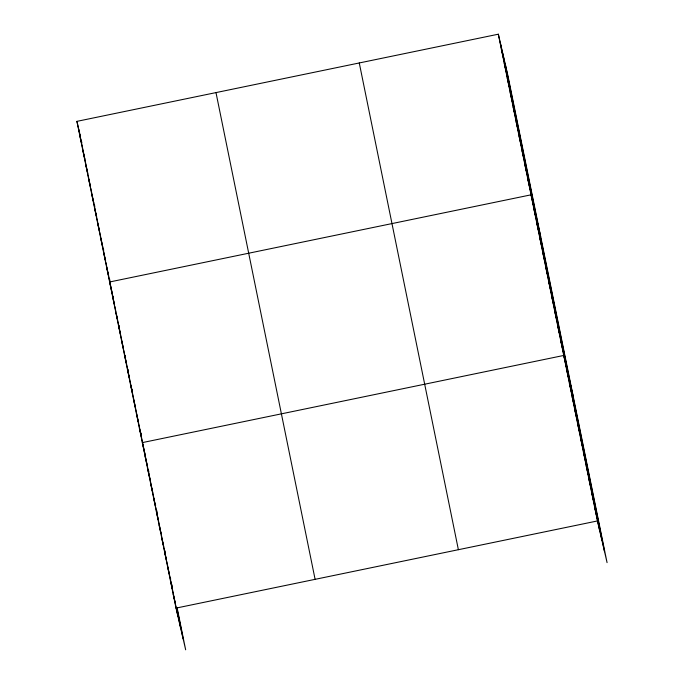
<?xml version="1.0" encoding="UTF-8"?>
<svg xmlns="http://www.w3.org/2000/svg" width="684" height="684" viewBox="0 0 684 684"><rect width="100%" height="100%" fill="white"/><g stroke="black" fill="none" stroke-linecap="round" stroke-linejoin="round"><path stroke-width="1.03" d="M177.242 608.427L185.663 649.8L176.036 608.102L76.924 121.359L498.337 34.2L507.964 75.898L607.076 562.641L597.448 520.943L498.337 34.2M176.036 608.102L597.448 520.943M501.304 48.803L503.27 57.285M504.279 63.407L506.237 71.888M507.254 78.01L509.212 86.492M510.23 92.605L512.188 101.095M513.197 107.208L515.163 115.699M516.172 121.812L518.13 130.302M519.147 136.415L521.105 144.897M522.123 151.019L524.081 159.5M525.098 165.622L527.056 174.104M528.065 180.225L530.023 188.707M540.668 236.527L531.04 194.829L109.637 281.979L112.433 294.12M534.016 209.424L535.974 217.914M536.991 224.027L538.949 232.517M539.958 238.631L541.916 247.121M542.934 253.234L544.891 261.716M545.909 267.837L547.867 276.319M548.884 282.441L550.842 290.922M551.851 297.044L553.809 305.526M554.827 311.647L556.785 320.129M557.802 326.242L559.76 334.733M560.777 340.846L562.735 349.336M573.372 397.147L563.744 355.449L142.34 442.608L145.145 454.749M566.557 369.24L568.515 377.73M569.362 383.031L571.32 391.522M572.175 396.823L574.132 405.313M574.979 410.614L576.937 419.104M577.792 424.405L579.75 432.895M580.596 438.196L582.554 446.686M583.401 451.987L585.367 460.477M586.214 465.778L588.172 474.269M589.018 479.569L590.976 488.06M591.831 493.361L593.789 501.851M594.635 507.152L596.593 515.642M76.924 121.359L79.729 133.491M79.942 134.406L80.361 136.236M79.9 135.962L81.644 143.503M82.875 150.557L84.833 159.047M85.851 165.16L87.808 173.65L81.858 144.444M88.817 179.764L90.562 187.305M91.793 194.367L93.751 202.849M94.768 208.971L96.726 217.452L90.784 188.245M97.744 223.574L99.479 231.115L96.94 218.495M100.71 238.177L102.677 246.659M103.686 252.781L105.644 261.262L99.702 232.056M106.661 267.376L108.619 275.866M112.86 295.95L113.279 297.771M112.603 296.582L114.57 305.064L105.858 262.305M115.579 311.186L117.537 319.667M118.554 325.789L120.512 334.271M121.53 340.393L123.488 348.874L116.263 313.409M124.505 354.996L126.463 363.478M127.472 369.599L129.43 378.081M130.447 384.194L132.405 392.684M133.423 398.798L135.381 407.288M136.398 413.401L138.356 421.883M139.365 428.004L141.323 436.486M145.153 456.399L147.111 464.881M147.958 470.19L149.916 478.672M150.762 483.981L152.72 492.463M153.575 497.772L155.533 506.254L123.701 349.917M156.38 511.564L158.337 520.045L155.73 507.237M159.192 525.355L161.15 533.836L158.543 521.028M161.997 539.146L163.741 546.687L161.347 534.82M164.81 552.937L166.545 560.478L163.955 547.627M167.614 566.728L169.358 574.269L166.768 561.419M170.419 580.519L172.385 589.001M173.232 594.311L175.19 602.792M505.433 64.937L604.545 551.68M502.826 53.643L601.937 540.386M500.295 42.682L599.406 529.425M359.271 62.962L458.383 549.705M215.99 92.596L315.102 579.339M176.72 607.315L183.132 638.839M81.413 140.801L81.841 142.888M94.375 204.422L94.794 206.508M103.293 248.232L103.72 250.318M109.449 278.482L109.876 280.568M119.007 325.413L119.435 327.499M125.163 355.663L125.591 357.749M127.925 369.223L128.353 371.309M131.961 389.042L132.388 391.128M140.887 432.844L141.306 434.93M148.437 469.934L148.838 471.9M155.251 503.424L155.653 505.399M156.662 510.324L157.063 512.29M164.887 550.706L165.28 552.681M170.299 577.305L170.701 579.28M171.701 584.204L172.103 586.171M176.515 607.845L180.525 627.544M78.882 129.84L81.644 143.401M88.022 174.694L90.57 187.211M114.775 306.107L115.844 311.323M169.572 575.21L177.994 616.583"/></g></svg>
